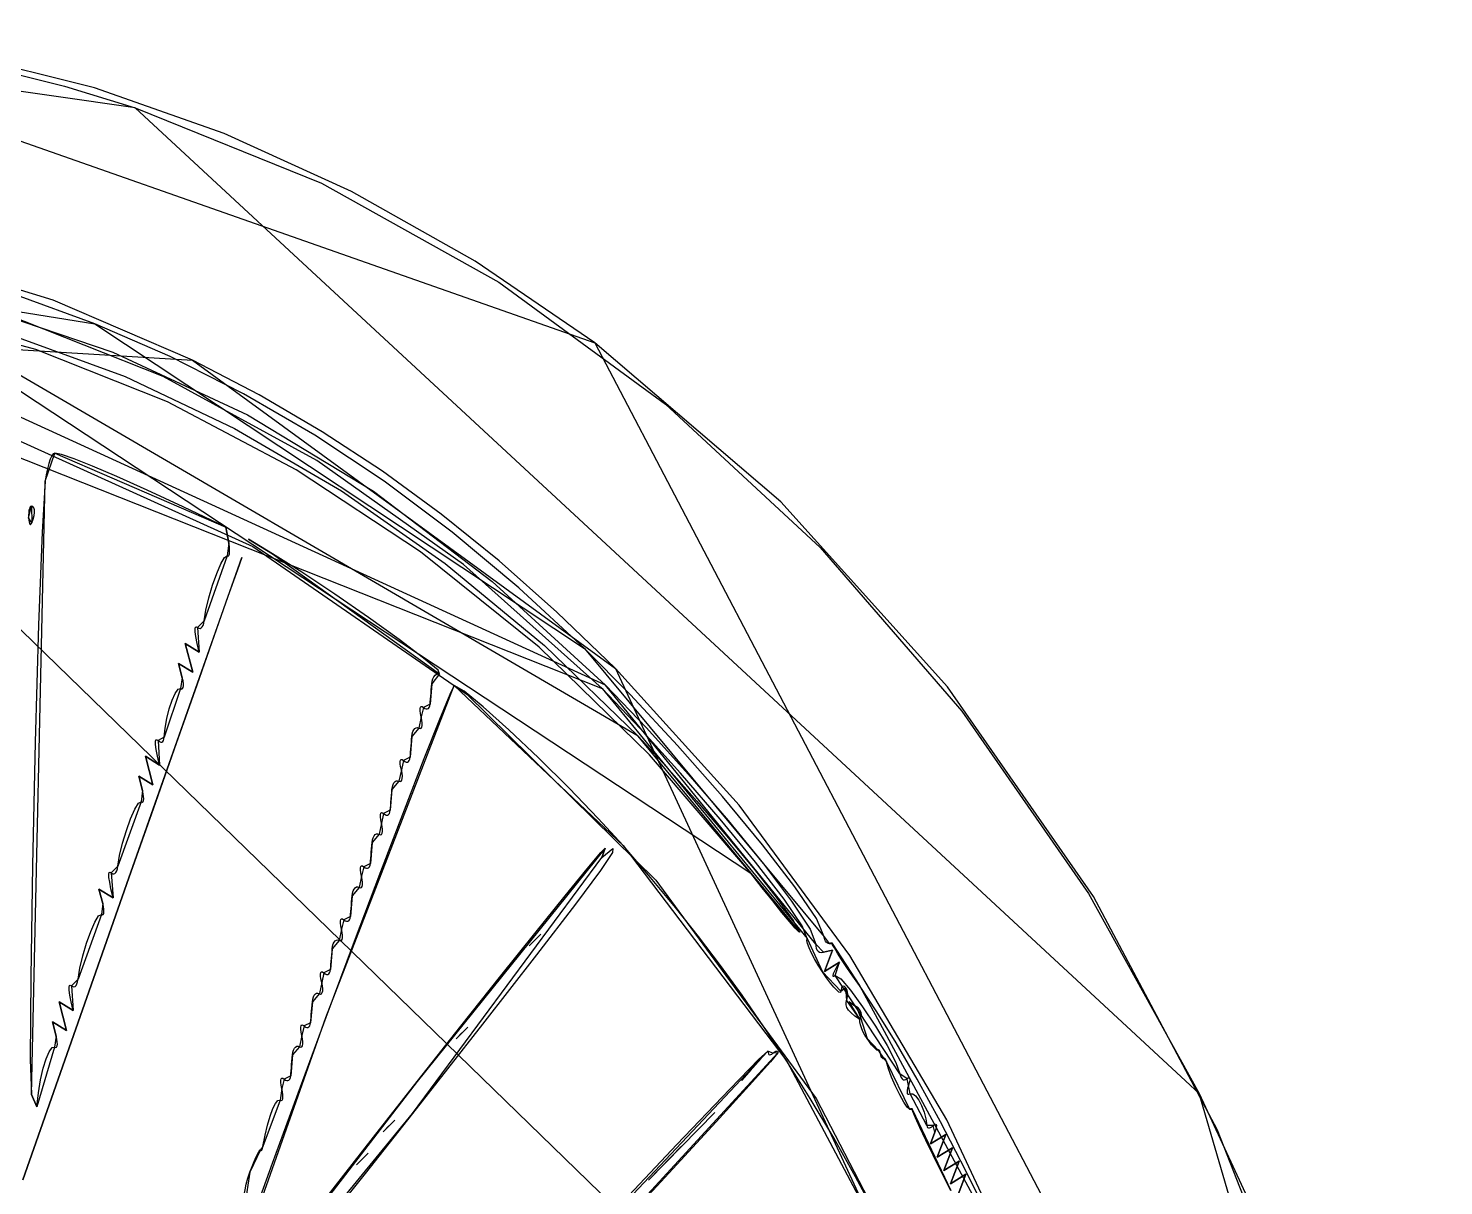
# Model space of a CAD drawing. Extents: x 0.3 to 49.4, y 16 to 54.1.
# Drawn here: x 41.02 to 49.37, y 31.5 to 38.33 of the extents above; entities that cross this region are included whole.
import ezdxf

# ---------------------------------------------------------------- set-up
doc = ezdxf.new("R2010")
doc.units = 0
doc.layers.get('0').update_dxf_attribs({"linetype": 'CONTINUOUS'})

msp = doc.modelspace()

# ---------------------------------------------------------------- linework, layer by layer
at = {"color": 178}
for points in [[(38.7401, 38.2772), (39.1765, 38.2823), (39.5982, 38.2669), (40.01, 38.2304), (40.4165, 38.1721), (40.8224, 38.0913), (41.2323, 37.9874), (41.6509, 37.8597), (38.7401, 38.2772)], [(44.363, 36.4731), (43.6577, 36.9545), (42.9268, 37.3669), (42.1757, 37.7085), (41.4097, 37.9774), (40.634, 38.1718), (39.8539, 38.2897), (39.0748, 38.3295), (44.363, 36.4731)], [(41.6509, 37.8597), (42.7505, 37.4161), (43.7964, 36.8306), (44.7803, 36.1109), (45.6939, 35.2647), (46.529, 34.2996), (47.2774, 33.2233), (47.9306, 32.0434), (41.6509, 37.8597)], [(41.9892, 36.3709), (41.1657, 36.7254), (40.3359, 36.9789), (39.5045, 37.1309), (38.6766, 37.1813), (37.857, 37.1297), (37.0506, 36.9758), (36.2624, 36.7193), (41.9892, 36.3709)], [(41.4115, 36.5858), (40.9493, 36.754), (40.476, 36.8927), (39.9965, 37.0009), (39.516, 37.078), (39.0396, 37.1231), (38.5724, 37.1354), (38.1194, 37.114), (41.4115, 36.5858)], [(38.7466, 37.0528), (39.7441, 36.9197), (40.6651, 36.7083), (41.5184, 36.4179), (42.3125, 36.0478), (43.056, 35.5973), (43.7574, 35.0658), (44.4253, 34.4526), (38.7466, 37.0528)], [(44.4056, 34.4329), (43.5888, 35.1644), (42.7215, 35.7799), (41.8154, 36.2748), (40.8825, 36.6444), (39.9346, 36.884), (38.9835, 36.9889), (38.0411, 36.9545), (44.4056, 34.4329)], [(40.2832, 36.6825), (40.9379, 36.5132), (41.5911, 36.2738), (42.2367, 35.968), (42.8685, 35.5993), (43.4803, 35.1715), (44.0659, 34.6881), (44.619, 34.1527), (40.2832, 36.6825)], [(45.2832, 33.3443), (44.6865, 34.0429), (44.0337, 34.677), (43.3348, 35.2398), (42.6002, 35.7245), (41.8399, 36.1245), (41.0642, 36.4331), (40.2832, 36.6434), (45.2832, 33.3443)], [(44.3029, 34.669), (43.9146, 35.0278), (43.5208, 35.3566), (43.1197, 35.6563), (42.7098, 35.9281), (42.2896, 36.1729), (41.8573, 36.3918), (41.4115, 36.5858), (44.3029, 34.669)], [(49.3734, 26.9128), (49.0787, 28.6754), (48.631, 30.3157), (48.0378, 31.8278), (47.3068, 33.2057), (46.4456, 34.4432), (45.4618, 35.5343), (44.363, 36.4731), (49.3734, 26.9128)], [(44.485, 34.5512), (44.1397, 34.884), (43.7986, 35.1866), (43.457, 35.4627), (43.11, 35.7157), (42.7529, 35.9491), (42.3809, 36.1663), (41.9892, 36.3709), (44.485, 34.5512)], [(39.4469, 36.2633), (40.9503, 35.9028), (42.3443, 35.2723), (43.6088, 34.3972), (44.7238, 33.3028), (45.6691, 32.0142), (46.4246, 30.5566), (46.9702, 28.9553), (39.4469, 36.2633)], [(41.1752, 35.8229), (41.1666, 35.8185), (41.1577, 35.8059), (41.1487, 35.7862), (41.14, 35.7604), (41.132, 35.7295), (41.125, 35.6945), (41.1194, 35.6564), (41.1752, 35.8229)], [(42.1848, 35.3852), (41.9341, 35.5048), (41.7199, 35.6044), (41.5414, 35.6846), (41.3982, 35.746), (41.2898, 35.7891), (41.2157, 35.8145), (41.1752, 35.8229), (42.1848, 35.3852)], [(41.1194, 35.6564), (41.1006, 35.3569), (41.0802, 34.8088), (41.0605, 34.1177), (41.0441, 33.3894), (41.0332, 32.7295), (41.0303, 32.2439), (41.0377, 32.038), (41.1194, 35.6564)], [(41.0372, 35.5096), (41.0328, 35.5078), (41.0289, 35.5026), (41.0257, 35.4945), (41.0231, 35.4838), (41.0214, 35.4711), (41.0205, 35.4567), (41.0207, 35.441), (41.0372, 35.5096)], [(41.0403, 35.4117), (41.0484, 35.4337), (41.0536, 35.4542), (41.0559, 35.4724), (41.0555, 35.4877), (41.0522, 35.4994), (41.0461, 35.5069), (41.0372, 35.5096), (41.0403, 35.4117)], [(41.0207, 35.441), (41.0219, 35.4264), (41.0238, 35.415), (41.0263, 35.4069), (41.0293, 35.4023), (41.0328, 35.4015), (41.0365, 35.4045), (41.0403, 35.4117), (41.0207, 35.441)], [(42.2026, 35.2919), (42.1848, 35.3852), (42.2026, 35.2919)], [(42.1927, 35.2157), (42.1986, 35.2143), (42.2031, 35.2178), (42.2061, 35.2256), (42.2076, 35.2374), (42.2076, 35.2527), (42.2059, 35.2711), (42.2026, 35.2919), (42.1927, 35.2157)], [(42.461, 35.229), (42.3182, 35.3151), (42.461, 35.229)], [(42.279, 35.2067), (42.2534, 35.1347), (42.1979, 34.9773), (42.1165, 34.7463), (42.0133, 34.4531), (41.8923, 34.1093), (41.7577, 33.7265), (41.6135, 33.3163), (42.279, 35.2067)], [(42.0568, 34.8333), (42.0666, 34.8961), (42.0841, 34.9686), (42.1066, 35.0435), (42.1313, 35.1131), (42.1557, 35.17), (42.1771, 35.2068), (42.1927, 35.2157), (42.0568, 34.8333)], [(43.446, 34.5207), (43.4382, 34.5416), (43.3523, 34.6135), (43.2086, 34.7219), (43.0274, 34.8523), (42.8289, 34.9899), (42.6333, 35.1204), (42.461, 35.229), (43.446, 34.5207)], [(42.0286, 34.6478), (42.0165, 34.6998), (42.0086, 34.7395), (42.0046, 34.768), (42.0039, 34.7865), (42.0062, 34.7963), (42.011, 34.7984), (42.0178, 34.7941), (42.0286, 34.6478)], [(42.0178, 34.7941), (42.0254, 34.7891), (42.0327, 34.788), (42.0395, 34.7906), (42.0456, 34.7967), (42.0506, 34.806), (42.0545, 34.8183), (42.0568, 34.8333), (42.0178, 34.7941)], [(41.9895, 34.5303), (41.9453, 34.6994), (41.9895, 34.5303)], [(41.9453, 34.6994), (42.0286, 34.6478), (41.9453, 34.6994)], [(45.7175, 32.9686), (45.6712, 33.0764), (45.5441, 33.2641), (45.3534, 33.5107), (45.1166, 33.7953), (44.851, 34.0972), (44.5739, 34.3954), (44.3029, 34.669), (45.7175, 32.9686)], [(41.9282, 34.4973), (41.9061, 34.5819), (41.9282, 34.4973)], [(41.9061, 34.5819), (41.9895, 34.5303), (41.9061, 34.5819)], [(43.4008, 34.4619), (43.4032, 34.4773), (43.4074, 34.491), (43.4131, 34.5025), (43.4201, 34.5117), (43.4281, 34.518), (43.4368, 34.5211), (43.446, 34.5207), (43.4008, 34.4619)], [(47.9291, 27.1086), (47.6799, 28.447), (47.3482, 29.6873), (46.9349, 30.8335), (46.4411, 31.8891), (45.8675, 32.8582), (45.2152, 33.7443), (44.485, 34.5512), (47.9291, 27.1086)], [(41.8213, 34.1456), (41.8261, 34.1995), (41.8366, 34.2572), (41.8512, 34.3138), (41.8683, 34.3646), (41.8862, 34.4046), (41.9033, 34.4289), (41.918, 34.4328), (41.8213, 34.1456)], [(41.918, 34.4328), (41.9248, 34.4305), (41.9299, 34.4327), (41.9333, 34.439), (41.9349, 34.449), (41.9346, 34.4623), (41.9324, 34.4786), (41.9282, 34.4973), (41.918, 34.4328)], [(43.5327, 34.4512), (43.5069, 34.3991), (43.446, 34.251), (43.3545, 34.0191), (43.237, 33.7152), (43.0983, 33.3514), (42.9429, 32.9397), (42.7755, 32.4921), (43.5327, 34.4512)], [(43.3907, 34.3414), (43.3918, 34.3551), (43.3931, 34.3712), (43.3946, 34.389), (43.3961, 34.4077), (43.3977, 34.4265), (43.3993, 34.4449), (43.4008, 34.4619), (43.3907, 34.3414)], [(44.5305, 33.5061), (44.3835, 33.6673), (44.2114, 33.8449), (44.0304, 34.0237), (43.8561, 34.1888), (43.7044, 34.3251), (43.5913, 34.4176), (43.5327, 34.4512), (44.5305, 33.5061)], [(45.6161, 32.9583), (45.5872, 33.0333), (45.4797, 33.1907), (45.3121, 33.4081), (45.1026, 33.6633), (44.8695, 33.934), (44.6311, 34.198), (44.4056, 34.4329), (45.6161, 32.9583)], [(44.4253, 34.4526), (44.6672, 34.2012), (44.9138, 33.9289), (45.1493, 33.6548), (45.3582, 33.3981), (45.5247, 33.1782), (45.6332, 33.0142), (45.6682, 32.9254), (44.4253, 34.4526)], [(43.3517, 34.3219), (43.3598, 34.3158), (43.3674, 34.313), (43.3744, 34.3131), (43.3804, 34.3161), (43.3853, 34.322), (43.3888, 34.3304), (43.3907, 34.3414), (43.3517, 34.3219)], [(43.3247, 34.1998), (43.3323, 34.1971), (43.3381, 34.1992), (43.3421, 34.2055), (43.3443, 34.2158), (43.3444, 34.2296), (43.3426, 34.2465), (43.3385, 34.266), (43.3247, 34.1998)], [(43.3385, 34.266), (43.3343, 34.286), (43.3322, 34.3025), (43.3322, 34.3151), (43.3342, 34.3236), (43.3381, 34.3278), (43.344, 34.3273), (43.3517, 34.3219), (43.3385, 34.266)], [(43.2833, 34.1509), (43.2856, 34.1665), (43.2895, 34.1797), (43.2948, 34.1903), (43.3012, 34.1979), (43.3085, 34.2022), (43.3165, 34.2029), (43.3247, 34.1998), (43.2833, 34.1509)], [(41.7936, 33.982), (41.7813, 34.0347), (41.7735, 34.0745), (41.7696, 34.1028), (41.7693, 34.1208), (41.772, 34.1299), (41.7774, 34.1312), (41.7851, 34.126), (41.7936, 33.982)], [(41.7851, 34.126), (41.7931, 34.12), (41.8005, 34.1171), (41.8071, 34.1173), (41.8128, 34.1203), (41.8172, 34.1261), (41.8201, 34.1346), (41.8213, 34.1456), (41.7851, 34.126)], [(43.2732, 34.0281), (43.2743, 34.0419), (43.2756, 34.0581), (43.2771, 34.0762), (43.2786, 34.0952), (43.2802, 34.1145), (43.2818, 34.1333), (43.2833, 34.1509), (43.2732, 34.0281)], [(44.619, 34.1527), (44.7867, 33.9717), (44.9658, 33.7694), (45.143, 33.5617), (45.3054, 33.3646), (45.4399, 33.1938), (45.5334, 33.0653), (45.5729, 32.9949), (44.619, 34.1527)], [(41.7545, 33.8645), (41.7103, 34.0335), (41.7545, 33.8645)], [(41.7103, 34.0335), (41.7936, 33.982), (41.7103, 34.0335)], [(43.221, 33.9527), (43.2168, 33.9727), (43.2147, 33.9891), (43.2147, 34.0018), (43.2167, 34.0103), (43.2206, 34.0144), (43.2265, 34.0139), (43.2342, 34.0085), (43.221, 33.9527)], [(43.2342, 34.0085), (43.2423, 34.0025), (43.2499, 33.9996), (43.2569, 33.9998), (43.2629, 34.0028), (43.2678, 34.0086), (43.2713, 34.0171), (43.2732, 34.0281), (43.2342, 34.0085)], [(43.2072, 33.8865), (43.2148, 33.8838), (43.2206, 33.8858), (43.2246, 33.8922), (43.2268, 33.9025), (43.2269, 33.9162), (43.2251, 33.9331), (43.221, 33.9527), (43.2072, 33.8865)], [(41.6932, 33.8315), (41.6711, 33.916), (41.6932, 33.8315)], [(41.6711, 33.916), (41.7545, 33.8645), (41.6711, 33.916)], [(43.1557, 33.7148), (43.1568, 33.7285), (43.1581, 33.7448), (43.1596, 33.7628), (43.1611, 33.7819), (43.1627, 33.8012), (43.1643, 33.82), (43.1658, 33.8376), (43.1557, 33.7148)], [(43.1658, 33.8376), (43.1681, 33.8532), (43.172, 33.8664), (43.1773, 33.877), (43.1837, 33.8846), (43.191, 33.8889), (43.199, 33.8896), (43.2072, 33.8865), (43.1658, 33.8376)], [(41.5476, 33.3842), (41.5576, 33.4483), (41.5753, 33.5214), (41.5979, 33.596), (41.6229, 33.665), (41.6476, 33.7211), (41.6694, 33.757), (41.6856, 33.7654), (41.5476, 33.3842)], [(41.6856, 33.7654), (41.6918, 33.7634), (41.6964, 33.766), (41.6993, 33.7725), (41.7005, 33.7828), (41.6999, 33.7963), (41.6975, 33.8127), (41.6932, 33.8315), (41.6856, 33.7654)], [(43.1035, 33.6394), (43.0993, 33.6594), (43.0972, 33.6758), (43.0972, 33.6884), (43.0992, 33.697), (43.1032, 33.7011), (43.109, 33.7006), (43.1167, 33.6952), (43.1035, 33.6394)], [(43.1167, 33.6952), (43.1248, 33.6892), (43.1324, 33.6863), (43.1394, 33.6865), (43.1454, 33.6895), (43.1503, 33.6953), (43.1538, 33.7038), (43.1557, 33.7148), (43.1167, 33.6952)], [(43.0897, 33.5731), (43.0973, 33.5705), (43.1031, 33.5725), (43.1071, 33.5789), (43.1093, 33.5891), (43.1094, 33.6029), (43.1076, 33.6198), (43.1035, 33.6394), (43.0897, 33.5731)], [(43.0382, 33.4015), (43.0393, 33.4152), (43.0406, 33.4315), (43.0421, 33.4495), (43.0436, 33.4686), (43.0452, 33.4879), (43.0468, 33.5067), (43.0483, 33.5242), (43.0382, 33.4015)], [(43.0483, 33.5242), (43.0506, 33.5399), (43.0545, 33.5531), (43.0598, 33.5637), (43.0662, 33.5712), (43.0735, 33.5755), (43.0815, 33.5763), (43.0897, 33.5731), (43.0483, 33.5242)], [(45.4964, 32.2337), (45.3615, 32.4365), (45.2324, 32.6233), (45.105, 32.7996), (44.9752, 32.9706), (44.8389, 33.1418), (44.692, 33.3185), (44.5305, 33.5061), (45.4964, 32.2337)], [(44.4054, 33.4366), (44.4686, 33.4887), (44.4678, 33.4658), (44.3967, 33.3593), (44.2493, 33.1606), (44.0192, 32.861), (43.7002, 32.4519), (43.2862, 31.9247), (44.4054, 33.4366)], [(43.3144, 32.1144), (43.5722, 32.4403), (43.8083, 32.7373), (44.0159, 32.9967), (44.1881, 33.2104), (44.3183, 33.3697), (44.3995, 33.4663), (44.425, 33.4917), (43.3144, 32.1144)], [(44.425, 33.4917), (44.4054, 33.4366), (44.425, 33.4917)], [(41.5195, 33.1987), (41.5073, 33.2507), (41.4995, 33.2904), (41.4954, 33.3189), (41.4948, 33.3374), (41.4971, 33.3471), (41.5018, 33.3493), (41.5086, 33.345), (41.5195, 33.1987)], [(41.5086, 33.345), (41.5162, 33.34), (41.5236, 33.3389), (41.5304, 33.3415), (41.5364, 33.3476), (41.5415, 33.3569), (41.5453, 33.3691), (41.5476, 33.3842), (41.5086, 33.345)], [(42.986, 33.3261), (42.9818, 33.3461), (42.9797, 33.3625), (42.9797, 33.3751), (42.9817, 33.3836), (42.9857, 33.3878), (42.9915, 33.3873), (42.9992, 33.3819), (42.986, 33.3261)], [(42.9992, 33.3819), (43.0073, 33.3759), (43.0149, 33.373), (43.0219, 33.3731), (43.0279, 33.3762), (43.0328, 33.382), (43.0363, 33.3905), (43.0382, 33.4015), (42.9992, 33.3819)], [(45.5729, 32.9949), (45.5667, 32.9973), (45.5458, 33.0192), (45.5121, 33.0582), (45.4671, 33.1124), (45.4128, 33.1796), (45.3509, 33.2576), (45.2832, 33.3443), (45.5729, 32.9949)], [(41.6135, 33.3163), (40.9872, 31.5343), (41.6135, 33.3163)], [(41.4582, 33.1657), (41.4361, 33.2502), (41.4582, 33.1657)], [(41.4361, 33.2502), (41.5195, 33.1987), (41.4361, 33.2502)], [(42.9308, 33.2109), (42.9331, 33.2265), (42.937, 33.2398), (42.9423, 33.2503), (42.9488, 33.2579), (42.9561, 33.2622), (42.964, 33.263), (42.9722, 33.2598), (42.9308, 33.2109)], [(42.9722, 33.2598), (42.9798, 33.2571), (42.9856, 33.2592), (42.9896, 33.2656), (42.9918, 33.2758), (42.9919, 33.2896), (42.9901, 33.3065), (42.986, 33.3261), (42.9722, 33.2598)], [(42.9207, 33.0881), (42.9218, 33.1019), (42.9231, 33.1182), (42.9246, 33.1362), (42.9261, 33.1552), (42.9277, 33.1745), (42.9293, 33.1934), (42.9308, 33.2109), (42.9207, 33.0881)], [(41.3126, 32.7184), (41.3226, 32.7825), (41.3403, 32.8555), (41.3629, 32.9302), (41.3879, 32.9992), (41.4126, 33.0553), (41.4344, 33.0912), (41.4506, 33.0996), (41.3126, 32.7184)], [(41.4506, 33.0996), (41.4568, 33.0976), (41.4614, 33.1001), (41.4643, 33.1067), (41.4655, 33.117), (41.4649, 33.1305), (41.4625, 33.1469), (41.4582, 33.1657), (41.4506, 33.0996)], [(42.8817, 33.0686), (42.8898, 33.0625), (42.8974, 33.0597), (42.9044, 33.0598), (42.9104, 33.0628), (42.9153, 33.0687), (42.9188, 33.0771), (42.9207, 33.0881), (42.8817, 33.0686)], [(42.8547, 32.9465), (42.8623, 32.9438), (42.8681, 32.9459), (42.8721, 32.9522), (42.8743, 32.9625), (42.8745, 32.9763), (42.8726, 32.9932), (42.8685, 33.0127), (42.8547, 32.9465)], [(42.8685, 33.0127), (42.8643, 33.0327), (42.8622, 33.0492), (42.8622, 33.0618), (42.8642, 33.0703), (42.8682, 33.0745), (42.874, 33.074), (42.8817, 33.0686), (42.8685, 33.0127)], [(42.8133, 32.8976), (42.8156, 32.9132), (42.8195, 32.9264), (42.8248, 32.937), (42.8313, 32.9446), (42.8386, 32.9489), (42.8465, 32.9496), (42.8547, 32.9465), (42.8133, 32.8976)], [(43.9746, 32.9147), (44.0434, 32.9834), (43.9746, 32.9147)], [(44.009, 32.949), (43.9746, 32.9147), (44.009, 32.949)], [(45.7062, 32.7624), (45.6818, 32.801), (45.6603, 32.838), (45.6422, 32.8723), (45.6283, 32.9026), (45.6189, 32.9279), (45.6147, 32.9468), (45.6161, 32.9583), (45.7062, 32.7624)], [(45.6682, 32.9254), (45.6674, 32.9121), (45.6695, 32.9004), (45.6741, 32.8907), (45.6809, 32.8832), (45.6898, 32.8783), (45.7004, 32.8763), (45.7125, 32.8773), (45.6682, 32.9254)], [(45.7468, 32.9293), (45.7401, 32.9294), (45.734, 32.9318), (45.7285, 32.9361), (45.7239, 32.9422), (45.7205, 32.9498), (45.7183, 32.9587), (45.7175, 32.9686), (45.7468, 32.9293)], [(45.7645, 32.9293), (45.7664, 32.9302), (45.7666, 32.9309), (45.7653, 32.9312), (45.7626, 32.9312), (45.7585, 32.9309), (45.7532, 32.9302), (45.7468, 32.9293), (45.7645, 32.9293)], [(45.9247, 32.6799), (45.8857, 32.736), (45.8504, 32.7878), (45.8199, 32.8338), (45.795, 32.8725), (45.7768, 32.9023), (45.7663, 32.9217), (45.7645, 32.9293), (45.9247, 32.6799)], [(42.8032, 32.7748), (42.8043, 32.7886), (42.8056, 32.8048), (42.8071, 32.8229), (42.8086, 32.8419), (42.8102, 32.8612), (42.8118, 32.88), (42.8133, 32.8976), (42.8032, 32.7748)], [(45.7125, 32.8773), (45.7662, 32.8887), (45.7125, 32.8773)], [(45.7662, 32.8887), (45.7184, 32.7639), (45.7662, 32.8887)], [(42.7511, 32.6994), (42.7468, 32.7194), (42.7447, 32.7359), (42.7447, 32.7485), (42.7467, 32.757), (42.7507, 32.7611), (42.7565, 32.7606), (42.7642, 32.7552), (42.7511, 32.6994)], [(42.7642, 32.7552), (42.7723, 32.7492), (42.7799, 32.7463), (42.7869, 32.7465), (42.7929, 32.7495), (42.7978, 32.7553), (42.8013, 32.7638), (42.8032, 32.7748), (42.7642, 32.7552)], [(45.8154, 32.6468), (45.8125, 32.6399), (45.8042, 32.642), (45.7913, 32.6524), (45.7744, 32.6703), (45.7541, 32.6951), (45.7312, 32.726), (45.7062, 32.7624), (45.8154, 32.6468)], [(45.7184, 32.7639), (45.8079, 32.8193), (45.7184, 32.7639)], [(45.8079, 32.8193), (45.7895, 32.7885), (45.7769, 32.7655), (45.7696, 32.7495), (45.7671, 32.7398), (45.7688, 32.7355), (45.774, 32.7358), (45.7822, 32.74), (45.8079, 32.8193)], [(41.2845, 32.5329), (41.2723, 32.5849), (41.2645, 32.6246), (41.2604, 32.6531), (41.2598, 32.6716), (41.2621, 32.6813), (41.2668, 32.6835), (41.2736, 32.6792), (41.2845, 32.5329)], [(41.2736, 32.6792), (41.2813, 32.6742), (41.2886, 32.6731), (41.2954, 32.6757), (41.3014, 32.6818), (41.3065, 32.691), (41.3103, 32.7033), (41.3126, 32.7184), (41.2736, 32.6792)], [(42.7373, 32.6332), (42.7448, 32.6305), (42.7506, 32.6325), (42.7546, 32.6389), (42.7568, 32.6492), (42.757, 32.663), (42.7551, 32.6798), (42.7511, 32.6994), (42.7373, 32.6332)], [(45.7822, 32.74), (45.8147, 32.721), (45.8721, 32.6542), (45.9438, 32.5554), (46.0193, 32.4407), (46.0882, 32.3259), (46.1399, 32.2271), (46.164, 32.1602), (45.7822, 32.74)], [(45.8421, 32.6695), (45.836, 32.6743), (45.8304, 32.6762), (45.8254, 32.6753), (45.8213, 32.6718), (45.8181, 32.6658), (45.8161, 32.6574), (45.8154, 32.6468), (45.8421, 32.6695)], [(45.8492, 32.5919), (45.8529, 32.6042), (45.855, 32.617), (45.8555, 32.6296), (45.8544, 32.6416), (45.8518, 32.6526), (45.8476, 32.6621), (45.8421, 32.6695), (45.8492, 32.5919)], [(46.8978, 30.8803), (46.718, 31.2553), (46.5534, 31.5862), (46.403, 31.8759), (46.2659, 32.1272), (46.1411, 32.343), (46.0277, 32.5263), (45.9247, 32.6799), (46.8978, 30.8803)], [(41.2453, 32.4154), (41.2011, 32.5844), (41.2453, 32.4154)], [(41.2011, 32.5844), (41.2845, 32.5329), (41.2011, 32.5844)], [(42.6857, 32.4615), (42.6868, 32.4752), (42.6881, 32.4915), (42.6896, 32.5095), (42.6911, 32.5286), (42.6927, 32.5479), (42.6943, 32.5667), (42.6958, 32.5843), (42.6857, 32.4615)], [(42.6958, 32.5843), (42.6981, 32.5999), (42.702, 32.6131), (42.7073, 32.6237), (42.7138, 32.6313), (42.7211, 32.6356), (42.729, 32.6363), (42.7373, 32.6332), (42.6958, 32.5843)], [(45.9254, 32.4817), (45.8972, 32.5008), (45.876, 32.5187), (45.8609, 32.5355), (45.8513, 32.5512), (45.8466, 32.5658), (45.8461, 32.5794), (45.8492, 32.5919), (45.9254, 32.4817)], [(45.9079, 32.5559), (45.862, 32.5843), (45.9079, 32.5559)], [(45.862, 32.5843), (45.9254, 32.4817), (45.862, 32.5843)], [(45.9313, 32.4912), (45.9352, 32.5003), (45.9364, 32.5101), (45.9352, 32.5202), (45.9316, 32.5302), (45.9257, 32.5398), (45.9178, 32.5485), (45.9079, 32.5559), (45.9313, 32.4912)], [(41.1841, 32.3824), (41.162, 32.4669), (41.1841, 32.3824)], [(41.162, 32.4669), (41.2453, 32.4154), (41.162, 32.4669)], [(42.7755, 32.4921), (42.6097, 32.0439), (42.4588, 31.6308), (42.3271, 31.2648), (42.2188, 30.9581), (42.1383, 30.7227), (42.0898, 30.5708), (42.0776, 30.5144), (42.7755, 32.4921)], [(42.6336, 32.3861), (42.6293, 32.4061), (42.6272, 32.4225), (42.6272, 32.4351), (42.6292, 32.4437), (42.6332, 32.4478), (42.639, 32.4473), (42.6467, 32.4419), (42.6336, 32.3861)], [(42.6467, 32.4419), (42.6548, 32.4359), (42.6624, 32.433), (42.6694, 32.4332), (42.6754, 32.4362), (42.6803, 32.442), (42.6838, 32.4505), (42.6857, 32.4615), (42.6467, 32.4419)], [(43.5438, 32.3663), (43.6126, 32.4351), (43.5438, 32.3663)], [(45.9698, 32.3677), (45.9564, 32.3886), (45.9453, 32.4096), (45.9366, 32.4301), (45.9307, 32.4493), (45.9276, 32.4663), (45.9277, 32.4806), (45.9313, 32.4912), (45.9698, 32.3677)], [(41.1738, 32.3179), (41.1806, 32.3156), (41.1858, 32.3177), (41.1891, 32.324), (41.1907, 32.334), (41.1904, 32.3474), (41.1882, 32.3636), (41.1841, 32.3824), (41.1738, 32.3179)], [(42.6198, 32.3199), (42.6273, 32.3172), (42.6331, 32.3192), (42.6371, 32.3256), (42.6393, 32.3359), (42.6395, 32.3496), (42.6376, 32.3665), (42.6336, 32.3861), (42.6198, 32.3199)], [(43.5782, 32.4007), (43.5438, 32.3663), (43.5782, 32.4007)], [(46.0353, 32.2991), (46.0327, 32.2972), (46.0271, 32.2999), (46.019, 32.3067), (46.0089, 32.3174), (45.997, 32.3314), (45.9838, 32.3483), (45.9698, 32.3677), (46.0353, 32.2991)], [(41.0696, 31.9651), (41.0785, 32.0475), (41.0916, 32.1242), (41.1076, 32.1922), (41.125, 32.2486), (41.1428, 32.2904), (41.1594, 32.3145), (41.1738, 32.3179), (41.0696, 31.9651)], [(41.7924, 28.4794), (42.8679, 29.6324), (43.722, 30.5457), (44.375, 31.2416), (44.8473, 31.7421), (45.1594, 32.0694), (45.3317, 32.2457), (45.3846, 32.2931), (41.7924, 28.4794)], [(42.5682, 32.1482), (42.5693, 32.1619), (42.5706, 32.1782), (42.5721, 32.1962), (42.5736, 32.2153), (42.5752, 32.2346), (42.5768, 32.2534), (42.5783, 32.271), (42.5682, 32.1482)], [(42.5783, 32.271), (42.5806, 32.2866), (42.5845, 32.2998), (42.5898, 32.3104), (42.5963, 32.3179), (42.6036, 32.3223), (42.6115, 32.323), (42.6198, 32.3199), (42.5783, 32.271)], [(45.4433, 32.2833), (45.3996, 32.2302), (45.275, 32.0911), (45.0797, 31.8772), (44.8239, 31.5993), (44.5176, 31.2684), (44.1708, 30.8955), (43.7938, 30.4915), (45.4433, 32.2833)], [(45.2279, 32.1193), (45.3454, 32.2505), (45.2279, 32.1193)], [(45.3846, 32.2931), (45.3853, 32.2846), (45.3876, 32.2782), (45.391, 32.2741), (45.3956, 32.2723), (45.4011, 32.273), (45.4072, 32.2761), (45.4139, 32.2817), (45.3846, 32.2931)], [(45.4139, 32.2817), (45.4207, 32.2877), (45.4268, 32.2918), (45.4323, 32.2939), (45.4368, 32.2942), (45.4403, 32.2925), (45.4425, 32.2889), (45.4433, 32.2833), (45.4139, 32.2817)], [(46.0489, 32.2784), (46.0467, 32.2869), (46.0445, 32.2937), (46.0423, 32.2988), (46.0401, 32.302), (46.0382, 32.3032), (46.0366, 32.3023), (46.0353, 32.2991), (46.0489, 32.2784)], [(46.0689, 32.2491), (46.0662, 32.2479), (46.0632, 32.2488), (46.0601, 32.2516), (46.057, 32.2561), (46.054, 32.2622), (46.0513, 32.2697), (46.0489, 32.2784), (46.0689, 32.2491)], [(46.0851, 32.2295), (46.0836, 32.2359), (46.0816, 32.2414), (46.0794, 32.2457), (46.0769, 32.2487), (46.0742, 32.2504), (46.0715, 32.2505), (46.0689, 32.2491), (46.0851, 32.2295)], [(45.2867, 32.1849), (45.2279, 32.1193), (45.2867, 32.1849)], [(46.158, 30.9892), (46.1503, 31.0449), (46.0993, 31.1682), (46.0138, 31.3428), (45.9021, 31.5527), (45.773, 31.7819), (45.6349, 32.0143), (45.4964, 32.2337), (46.158, 30.9892)], [(46.221, 31.9516), (46.2072, 31.962), (46.1868, 31.9919), (46.1626, 32.0354), (46.1375, 32.0868), (46.1143, 32.1401), (46.0959, 32.1896), (46.0851, 32.2295), (46.221, 31.9516)], [(42.1775, 30.6382), (42.209, 30.6862), (42.2957, 30.8036), (42.4308, 30.9813), (42.6071, 31.2103), (42.8178, 31.4815), (43.0559, 31.7859), (43.3144, 32.1144), (42.1775, 30.6382)], [(42.5161, 32.0728), (42.5118, 32.0928), (42.5097, 32.1092), (42.5097, 32.1218), (42.5117, 32.1303), (42.5157, 32.1345), (42.5215, 32.134), (42.5292, 32.1286), (42.5161, 32.0728)], [(42.5292, 32.1286), (42.5373, 32.1226), (42.5449, 32.1197), (42.5519, 32.1198), (42.5579, 32.1229), (42.5628, 32.1287), (42.5663, 32.1372), (42.5682, 32.1482), (42.5292, 32.1286)], [(46.164, 32.1602), (46.1668, 32.1473), (46.1712, 32.1371), (46.1767, 32.1296), (46.1832, 32.125), (46.1905, 32.1236), (46.1981, 32.1254), (46.2059, 32.1307), (46.164, 32.1602)], [(46.2137, 32.0904), (46.2089, 32.0748), (46.2062, 32.0616), (46.2057, 32.0511), (46.2074, 32.0436), (46.211, 32.0394), (46.2167, 32.0387), (46.2243, 32.042), (46.2137, 32.0904)], [(46.2059, 32.1307), (46.2128, 32.1358), (46.2179, 32.1368), (46.221, 32.134), (46.2223, 32.1278), (46.2215, 32.1182), (46.2186, 32.1057), (46.2137, 32.0904), (46.2059, 32.1307)], [(41.0377, 32.038), (41.0696, 31.9651), (41.0377, 32.038)], [(42.4038, 31.7301), (42.4163, 31.7967), (42.4307, 31.8576), (42.4463, 31.9107), (42.4623, 31.9541), (42.4781, 31.9855), (42.4927, 32.003), (42.5054, 32.0046), (42.4038, 31.7301)], [(42.5054, 32.0046), (42.5123, 32.0023), (42.5174, 32.0048), (42.5208, 32.0115), (42.5225, 32.0221), (42.5223, 32.0361), (42.5202, 32.0531), (42.5161, 32.0728), (42.5054, 32.0046)], [(46.2243, 32.042), (46.2394, 32.0424), (46.2566, 32.029), (46.2746, 32.0046), (46.2916, 31.972), (46.3063, 31.9342), (46.3171, 31.8939), (46.3226, 31.8541), (46.2243, 32.042)], [(47.9306, 32.0434), (48.2146, 31.427), (48.4676, 30.7984), (48.6897, 30.1577), (48.8808, 29.5054), (49.0408, 28.8416), (49.1695, 28.1666), (49.267, 27.4807), (47.9306, 32.0434)], [(43.2862, 31.9247), (43.0072, 31.5717), (42.7488, 31.2481), (42.5188, 30.9633), (42.3248, 30.7266), (42.1745, 30.5474), (42.0756, 30.435), (42.0357, 30.3987), (43.2862, 31.9247)], [(44.6796, 31.5322), (45.0712, 31.9314), (44.6796, 31.5322)], [(46.2361, 31.9502), (46.2378, 31.9511), (46.238, 31.9519), (46.2369, 31.9523), (46.2345, 31.9526), (46.231, 31.9525), (46.2265, 31.9522), (46.221, 31.9516), (46.2361, 31.9502)], [(46.4641, 31.4706), (46.41, 31.5792), (46.3607, 31.6794), (46.3177, 31.7682), (46.2823, 31.8426), (46.256, 31.8997), (46.2401, 31.9365), (46.2361, 31.9502), (46.4641, 31.4706)], [(43.113, 31.818), (43.1817, 31.8868), (43.113, 31.818)], [(43.1474, 31.8524), (43.113, 31.818), (43.1474, 31.8524)], [(46.3226, 31.8541), (46.324, 31.8475), (46.3271, 31.8432), (46.3317, 31.841), (46.3375, 31.841), (46.3443, 31.8432), (46.352, 31.8475), (46.3602, 31.8541), (46.3226, 31.8541)], [(46.3602, 31.8541), (46.3681, 31.8602), (46.3739, 31.8622), (46.3776, 31.8603), (46.3792, 31.8546), (46.3785, 31.8452), (46.3756, 31.8324), (46.3704, 31.8162), (46.3602, 31.8541)], [(46.3704, 31.8162), (46.345, 31.7456), (46.3704, 31.8162)], [(46.345, 31.7456), (46.4358, 31.8017), (46.345, 31.7456)], [(46.4358, 31.8017), (46.3842, 31.6673), (46.4358, 31.8017)], [(42.3274, 31.5787), (42.3403, 31.6128), (42.3525, 31.6432), (42.3637, 31.669), (42.3734, 31.6894), (42.3813, 31.7037), (42.387, 31.711), (42.3902, 31.7105), (42.3274, 31.5787)], [(42.3902, 31.7105), (42.392, 31.7071), (42.394, 31.7059), (42.3961, 31.7069), (42.3982, 31.71), (42.4003, 31.7149), (42.4022, 31.7217), (42.4038, 31.7301), (42.3902, 31.7105)], [(42.9563, 31.6222), (43.0251, 31.691), (42.9563, 31.6222)], [(44.8754, 31.7318), (44.6796, 31.5322), (44.8754, 31.7318)], [(46.3842, 31.6673), (46.4749, 31.7234), (46.3842, 31.6673)], [(46.4749, 31.7234), (46.4233, 31.589), (46.4749, 31.7234)], [(42.9907, 31.6566), (42.9563, 31.6222), (42.9907, 31.6566)], [(46.4233, 31.589), (46.5141, 31.6451), (46.4233, 31.589)], [(46.5141, 31.6451), (46.4625, 31.5106), (46.5141, 31.6451)], [(42.297, 31.3866), (42.2928, 31.4), (42.2917, 31.4199), (42.2936, 31.4454), (42.2983, 31.4752), (42.3056, 31.5081), (42.3154, 31.543), (42.3274, 31.5787), (42.297, 31.3866)], [(46.4625, 31.5106), (46.5533, 31.5667), (46.4625, 31.5106)], [(46.5533, 31.5667), (46.5017, 31.4323), (46.5533, 31.5667)]]:
    msp.add_lwpolyline(points, dxfattribs=at)

doc.saveas('drawing.dxf')
